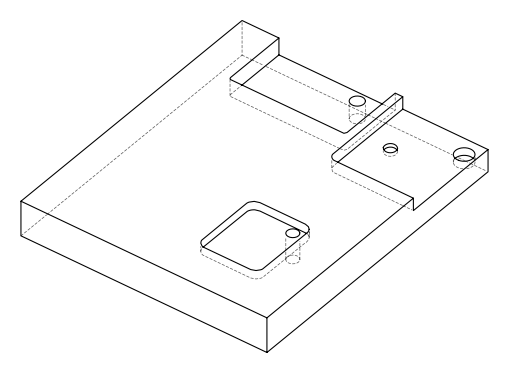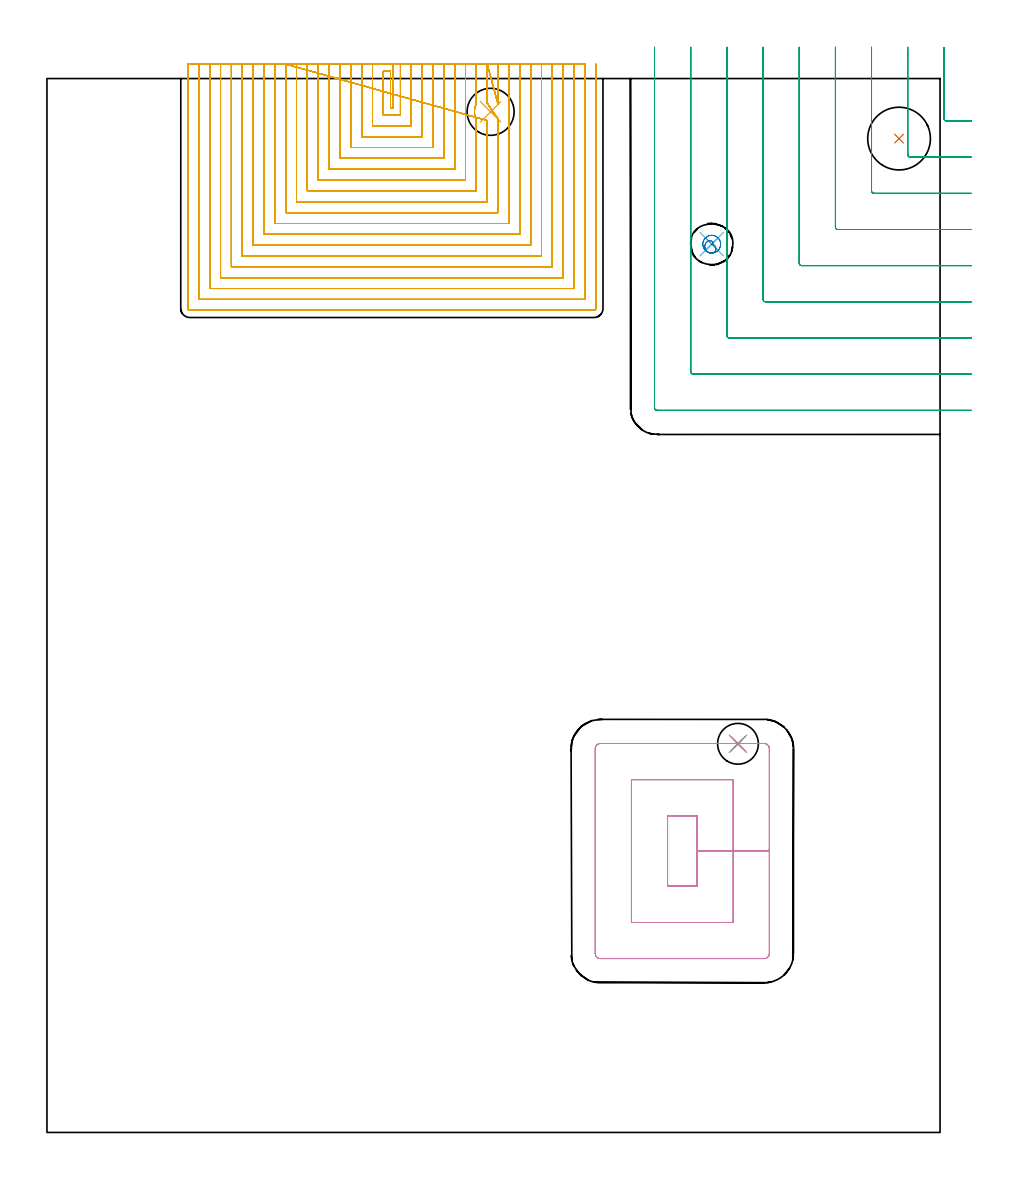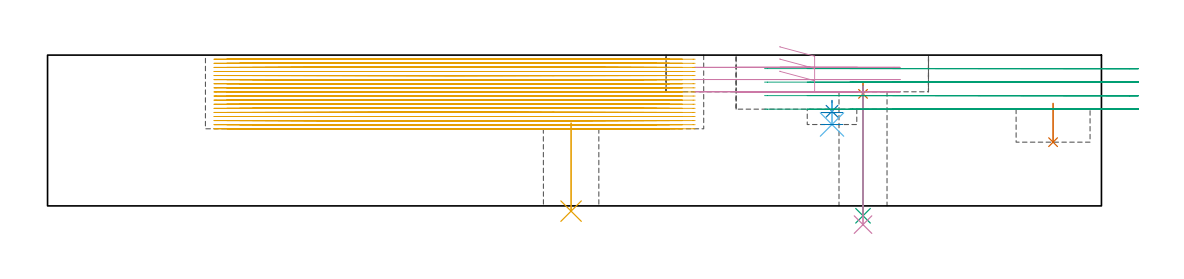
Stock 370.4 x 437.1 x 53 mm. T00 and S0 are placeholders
(PLAN: 11 operations, 8 tool changes, 280 min)
(1 SPOT_DRILL | STEP1HOLE | NXT0321_9005460120000 | 0.03 min | 1380 mm3)
(2 SPOT_DRILL_1 | STEP1POCKET | NXT0321_9005460120000 | 0.04 min | 2069 mm3)
(3 DRILL_THROUGH_HOLE_INTO_CENTER | STEP1HOLE | NXT0301_079 | 0.19 min | 3703 mm3)
(4 DRILL_TO_ENLARGE_THROUGH_HOLE | STEP1HOLE | UGT0301_292 | 0.2 min | 6781 mm3)
(5 INDEXABLE_INSERT_DRILL_THROUGH_HOLE_FROM_SOLID | STEP1HOLE_1 | NXT0302_010 | 0.13 min | 15802 mm3)
(6 DRILL_BLIND_HOLE_INTO_CENTER | STEP1POCKET | NXT0301_128 | 0.04 min | 559 mm3)
(7 INDEXABLE_INSERT_DRILL_BLIND_HOLE_FROM_SOLID | STEP1POCKET_1 | UGT0302_005 | 0.06 min | 16229 mm3)
(8 MILL_ROUGH_BLIND_HOLE_CONTOUR | STEP1POCKET | NXT0201_013 | Spiral | 0.32 min | 3164 mm3)
(9 MILL_CORNER_NOTCH_RECTANGULAR | CORNER_NOTCH_RECTANGULAR | UGT0201_104 | Follow Part, ap 5, ae 75% | 12.63 min | 345029 mm3)
(10 MILL_RECTANGULAR_POCKET | POCKET_RECTANGULAR_STRAIGHT | UGT0201_104 | Follow Part, ap 5, ae 75% | 4.17 min | 125397 mm3)
(11 MILL_SLOT | SLOT_PARTIAL_RECTANGULAR | NXT0201_008 | Follow Part, ap 1.5, ae 75% | 262.16 min | 441609 mm3)
(TOOL NXT0321_9005460120000 | NC Spot Drill, 142deg, 12mm, Carbide, Uncoated | D12 PA142 FL30 Z2)
(TOOL NXT0301_079 | Carbide Drill 10.8mm [860.1-1080-032A1-MM 2214] | D10.8 PA140 FL55 Z2)
(TOOL UGT0301_292 | Twist Drill 16.9 mm | D16.9 PA118 FL120 Z2)
(TOOL NXT0302_010 | Index. Insert Drill 19.5mm [880-D1950L25-05] | D19.5 PA176 FL98 Z2)
(TOOL NXT0301_128 | Carbide Drill 12mm [861.1-1200-036A1-GP GC34] | D12 PA150 FL37.4 Z2)
(TOOL UGT0302_005 | Indexable Insert Drill 26mm | D26 PA180 FL50 Z2)
(TOOL NXT0201_013 | ENDMILL 10mm | D10 FL30 Z4)
(TOOL UGT0201_104 | End Mill 20 mm | D20 FL22 Z2)
(TOOL NXT0201_008 | ENDMILL 6mm [2P460-0600-NA 1630] | D6 FL26 Z6)
(OP 1 SPOT_DRILL)
G17 G21 G94 G90
T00 M6
G54
G17 G0 G90 X286.6 Y161.2 S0 M3
G43 Z63. H0
G94 G81 G98 Z39.373 F250. R43.1
G80
M5
M2
(OP 2 SPOT_DRILL_1)
G17 G21 G94 G90
T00 M6
G54
G17 G0 G90 X275.7 Y368.4 S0 M3
G43 Z63. H0
G94 G81 G98 Z33.251 F250. R37.
G80
M5
M2
(OP 3 DRILL_THROUGH_HOLE_INTO_CENTER)
G17 G21 G94 G90
T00 M6
G54
G17 G0 G90 X286.6 Y161.2 S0 M3
G43 Z63. H1
G94 G73 G98 Z-3.465 F250. Q8.713 R42.1
G80
M5
M2
(OP 4 DRILL_TO_ENLARGE_THROUGH_HOLE)
G17 G21 G94 G90
T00 M6
G54
G17 G0 G90 X286.6 Y161.2 S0 M3
G43 Z63. H0
G94 G81 G98 Z-6.577 F250. R42.1
G80
M5
M2
(OP 5 INDEXABLE_INSERT_DRILL_THROUGH_HOLE_FROM_SOLID)
G17 G21 G94 G90
T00 M6
G54
G17 G0 G90 X184. Y423.3 S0 M3
G43 Z63. H1
G94 G81 G98 Z-1.84 F250. R29.1
G80
M5
M2
(OP 6 DRILL_BLIND_HOLE_INTO_CENTER)
G17 G21 G94 G90
T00 M6
G54
G17 G0 G90 X275.7 Y368.4 S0 M3
G43 Z63. H1
G94 G81 G98 Z28.6 F250. R36.
G80
M5
M2
(OP 7 INDEXABLE_INSERT_DRILL_BLIND_HOLE_FROM_SOLID)
G17 G21 G94 G90
T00 M6
G54
G17 G0 G90 X353.4 Y412.2 S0 M3
G43 Z63. H0
G94 G81 G98 Z22.4 F250. R36.
G80
M5
M2
(OP 8 MILL_ROUGH_BLIND_HOLE_CONTOUR)
G17 G21 G94 G90
T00 M6
G54
G17 G0 G90 X275.7 Y368.4 S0 M3
G43 Z63. H0
Z32.8
G94 G3 X276.11 Y369.348 R0.563 F250.
X274.434 Y369.749 R1.567
X272.874 Y366.962 R2.442
X275.468 Y364.707 R2.829
X279.393 Y368.168 R3.7
X275.468 Y364.707 R-3.7
X277.43 Y366.437 R1.85
X275.7 Y368.4 R1.85
G0 Z28.6
G3 X276.11 Y369.348 R0.563
X274.434 Y369.749 R1.567
X272.874 Y366.962 R2.442
X275.468 Y364.707 R2.829
X279.393 Y368.168 R3.7
X275.468 Y364.707 R-3.7
X277.43 Y366.437 R1.85
X275.7 Y368.4 R1.85
G0 Z63.
M5
M2
(OP 9 MILL_CORNER_NOTCH_RECTANGULAR)
G17 G21 G94 G90
T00 M6
G54
G17 G0 G90 X372. Y449.971 S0 M3
G43 Z63. H0
Z48.25
G94 G1 Y446.971 F250.
Y420.492 F500.
G3 X372.992 Y419.5 R1.
G1 X380.4
X383.4 F250.
G0 Z63.
X357. Y450.1
Z48.25
G1 Y447.1
Y405.492 F500.
G3 X357.992 Y404.5 R1.
G1 X380.4
X383.4 F250.
G0 Z63.
X342. Y450.1
Z48.25
G1 Y447.1
Y390.493 F500.
G3 X342.993 Y389.5 R1.
G1 X380.4
X383.4 F250.
G0 Z63.
X327. Y450.1
Z48.25
G1 Y447.1
Y375.493 F500.
G3 X327.993 Y374.5 R1.
G1 X380.4
X383.4 F250.
G0 Z63.
X312. Y450.1
Z48.25
G1 Y447.1
Y360.494 F500.
G3 X312.994 Y359.5 R1.
G1 X380.4
X383.4 F250.
G0 Z63.
X297. Y450.1
Z48.25
G1 Y447.1
Y345.494 F500.
G3 X297.994 Y344.5 R1.
G1 X380.4
X383.4 F250.
G0 Z63.
X282. Y450.1
Z48.25
G1 Y447.1
Y330.494 F500.
G3 X282.994 Y329.5 R1.
G1 X380.4
X383.4 F250.
G0 Z63.
X267. Y450.1
Z48.25
G1 Y447.1
Y315.495 F500.
G3 X267.995 Y314.5 R1.
G1 X380.4
X383.4 F250.
G0 Z63.
X252. Y450.1
Z48.25
G1 Y447.1
Y300.495 F500.
G3 X252.995 Y299.5 R1.
G1 X380.4
X383.4 F250.
G0 Z63.
X372. Y449.971
Z43.5
G1 Y446.971
Y420.492 F500.
G3 X372.992 Y419.5 R1.
G1 X380.4
X383.4 F250.
G0 Z63.
X357. Y450.1
Z43.5
G1 Y447.1
Y405.492 F500.
G3 X357.992 Y404.5 R1.
G1 X380.4
X383.4 F250.
G0 Z63.
X342. Y450.1
Z43.5
G1 Y447.1
Y390.493 F500.
G3 X342.993 Y389.5 R1.
G1 X380.4
X383.4 F250.
G0 Z63.
X327. Y450.1
Z43.5
G1 Y447.1
Y375.493 F500.
G3 X327.993 Y374.5 R1.
G1 X380.4
X383.4 F250.
G0 Z63.
X312. Y450.1
Z43.5
G1 Y447.1
Y360.494 F500.
G3 X312.994 Y359.5 R1.
G1 X380.4
X383.4 F250.
G0 Z63.
X297. Y450.1
Z43.5
G1 Y447.1
Y345.494 F500.
G3 X297.994 Y344.5 R1.
G1 X380.4
X383.4 F250.
G0 Z63.
X282. Y450.1
Z43.5
G1 Y447.1
Y330.495 F500.
G3 X282.995 Y329.5 R1.
G1 X380.4
X383.4 F250.
G0 Z63.
X267. Y450.1
Z43.5
G1 Y447.1
Y315.495 F500.
G3 X267.995 Y314.5 R1.
G1 X380.4
X383.4 F250.
G0 Z63.
X252. Y450.1
Z43.5
G1 Y447.1
Y300.495 F500.
G3 X252.995 Y299.5 R1.
G1 X380.4
X383.4 F250.
G0 Z63.
X372. Y449.971
Z38.75
G1 Y446.971
Y420.492 F500.
G3 X372.992 Y419.5 R1.
G1 X380.4
X383.4 F250.
G0 Z63.
X357. Y450.1
Z38.75
G1 Y447.1
Y405.492 F500.
G3 X357.992 Y404.5 R1.
G1 X380.4
X383.4 F250.
G0 Z63.
X342. Y450.1
Z38.75
G1 Y447.1
Y390.493 F500.
G3 X342.993 Y389.5 R1.
G1 X380.4
X383.4 F250.
G0 Z63.
X327. Y450.1
Z38.75
G1 Y447.1
Y375.493 F500.
G3 X327.993 Y374.5 R1.
G1 X380.4
X383.4 F250.
G0 Z63.
X312. Y450.1
Z38.75
G1 Y447.1
Y360.494 F500.
G3 X312.994 Y359.5 R1.
G1 X380.4
X383.4 F250.
G0 Z63.
X297. Y450.1
Z38.75
G1 Y447.1
Y345.494 F500.
G3 X297.994 Y344.5 R1.
G1 X380.4
X383.4 F250.
G0 Z63.
X282. Y450.1
Z38.75
G1 Y447.1
Y330.495 F500.
G3 X282.995 Y329.5 R1.
G1 X380.4
X383.4 F250.
G0 Z63.
X267. Y450.1
Z38.75
G1 Y447.1
Y315.495 F500.
G3 X267.995 Y314.5 R1.
G1 X380.4
X383.4 F250.
G0 Z63.
X252. Y450.1
Z38.75
G1 Y447.1
Y300.495 F500.
G3 X252.995 Y299.5 R1.
G1 X380.4
X383.4 F250.
G0 Z63.
X372. Y449.971
Z34.
G1 Y446.971
Y420.492 F500.
G3 X372.992 Y419.5 R1.
G1 X380.4
X383.4 F250.
G0 Z63.
X357. Y450.1
Z34.
G1 Y447.1
Y405.492 F500.
G3 X357.992 Y404.5 R1.
G1 X380.4
X383.4 F250.
G0 Z63.
X342. Y450.1
Z34.
G1 Y447.1
Y390.493 F500.
G3 X342.993 Y389.5 R1.
G1 X380.4
X383.4 F250.
G0 Z63.
X327. Y450.1
Z34.
G1 Y447.1
Y375.493 F500.
G3 X327.993 Y374.5 R1.
G1 X380.4
X383.4 F250.
G0 Z63.
X312. Y450.1
Z34.
G1 Y447.1
Y360.494 F500.
G3 X312.994 Y359.5 R1.
G1 X380.4
X383.4 F250.
G0 Z63.
X297. Y450.1
Z34.
G1 Y447.1
Y345.494 F500.
G3 X297.994 Y344.5 R1.
G1 X380.4
X383.4 F250.
G0 Z63.
X282. Y450.1
Z34.
G1 Y447.1
Y330.495 F500.
G3 X282.995 Y329.5 R1.
G1 X380.4
X383.4 F250.
G0 Z63.
X267. Y450.1
Z34.
G1 Y447.1
Y315.495 F500.
G3 X267.995 Y314.5 R1.
G1 X380.4
X383.4 F250.
G0 Z63.
X252. Y450.1
Z34.
G1 Y447.1
Y300.495 F500.
G3 X252.995 Y299.5 R1.
G1 X380.4
X383.4 F250.
G0 Z63.
M5
M2
(OP 10 MILL_RECTANGULAR_POCKET)
G17 G21 G94 G90
T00 M6
G54
G17 G0 G90 X257.4 Y102.544 S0 M3
G43 Z63. H0
Z56.
G94 G1 Y102.1 Z55.881 F250.
X269.6 Z52.612
Y116.7 Z48.7
Y131.3 F500.
X257.4
Y102.1
X269.6
Y116.7
X284.6
Y146.3
X242.4
Y87.1
X284.6
Y116.7
X299.6
Y159.2
G3 X297.5 Y161.3 R2.1
G1 X229.5
G3 X227.4 Y159.2 R2.1
G1 Y74.2
G3 X229.5 Y72.1 R2.1
G1 X297.5
G3 X299.6 Y74.2 R2.1
G1 Y116.7
Y117.7
G0 X257.4 Y102.544 Z51.7
G1 Y102.1 Z51.581 F250.
X269.6 Z48.312
Y116.7 Z44.4
Y131.3 F500.
X257.4
Y102.1
X269.6
Y116.7
X284.6
Y146.3
X242.4
Y87.1
X284.6
Y116.7
X299.6
Y159.2
G3 X297.5 Y161.3 R2.1
G1 X229.5
G3 X227.4 Y159.2 R2.1
G1 Y74.2
G3 X229.5 Y72.1 R2.1
G1 X297.5
G3 X299.6 Y74.2 R2.1
G1 Y116.7
Y117.7
G0 X257.4 Y102.544 Z47.4
G1 Y102.1 Z47.281 F250.
X269.6 Z44.012
Y116.7 Z40.1
Y131.3 F500.
X257.4
Y102.1
X269.6
Y116.7
X284.6
Y146.3
X242.4
Y87.1
X284.6
Y116.7
X299.6
Y159.2
G3 X297.5 Y161.3 R2.1
G1 X229.5
G3 X227.4 Y159.2 R2.1
G1 Y74.2
G3 X229.5 Y72.1 R2.1
G1 X297.5
G3 X299.6 Y74.2 R2.1
G1 Y116.7
Y117.7
G0 Z63.
M5
M2
(OP 11 MILL_SLOT)
G17 G21 G94 G90
T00 M6
G54
G17 G0 G90 X143.6 Y443.1 S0 M3
G43 Z63. H1
Z51.561
G94 G1 Y440.1 F250.
Y425. F500.
X142.5
Y440.1
X139.5
Y422.
X146.6
Y440.1
Y443.1 F250.
X135.
Y440.1
Y417.5 F500.
X151.1
Y440.1
Y443.1 F250.
X130.5
Y440.1
Y413. F500.
X155.6
Y440.1
Y443.1 F250.
X126.
Y440.1
Y408.5 F500.
X160.1
Y440.1
Y443.1 F250.
X121.5
Y440.1
Y404. F500.
X164.6
Y440.1
Y443.1 F250.
X117.
Y440.1
Y399.5 F500.
X169.1
Y440.1
Y443.1 F250.
X112.5
Y440.1
Y395. F500.
X173.6
Y440.1
Y443.1 F250.
X108.
Y440.1
Y390.5 F500.
X178.1
Y420.045
X177.974 Y420.263
G2 X177.92 Y426.23 R6.783
G1 X178.1 Y426.553
Y440.1
Y443.1 F250.
X103.5
Y440.1
Y386. F500.
X182.6
Y416.702
Y419.702 F250.
X99. Y443.1 F500.
Y440.1 F250.
Y381.5 F500.
X187.1
Y417.316
Y420.316 F250.
X182.6 Y426.896 F500.
Y429.896 F250.
Y440.1 F500.
Y443.1 F250.
X187.1 Y426.291 F500.
Y429.291 F250.
Y440.1 F500.
Y443.1 F250.
X94.5
Y440.1
Y377. F500.
X191.6
Y440.1
Y443.1 F250.
X90.
Y440.1
Y372.5 F500.
X196.1
Y440.1
Y443.1 F250.
X85.5
Y440.1
Y368. F500.
X200.6
Y440.1
Y443.1 F250.
X81.
Y440.1
Y363.5 F500.
X205.1
Y440.1
Y443.1 F250.
X76.5
Y440.1
Y359. F500.
X209.6
Y440.1
Y443.1 F250.
X72.
Y440.1
Y354.5 F500.
X214.1
Y440.1
Y443.1 F250.
X67.5
Y440.1
Y350. F500.
X218.6
Y440.1
Y443.1 F250.
X63.
Y440.1
Y345.5 F500.
X223.1
Y440.1
Y443.1 F250.
X58.5
Y440.1
Y341.7 F500.
G3 X59.2 Y341. R0.7
G1 X226.9
G3 X227.6 Y341.7 R0.7
G1 Y440.1
Y443.1 F250.
G0 X143.6 Z50.122
G1 Y440.1
Y425. F500.
X142.5
Y440.1
X139.5
Y422.
X146.6
Y440.1
Y443.1 F250.
X135.
Y440.1
Y417.5 F500.
X151.1
Y440.1
Y443.1 F250.
X130.5
Y440.1
Y413. F500.
X155.6
Y440.1
Y443.1 F250.
X126.
Y440.1
Y408.5 F500.
X160.1
Y440.1
Y443.1 F250.
X121.5
Y440.1
Y404. F500.
X164.6
Y440.1
Y443.1 F250.
X117.
Y440.1
Y399.5 F500.
X169.1
Y440.1
Y443.1 F250.
X112.5
Y440.1
Y395. F500.
X173.6
Y440.1
Y443.1 F250.
X108.
Y440.1
Y390.5 F500.
X178.1
Y420.045
X177.974 Y420.263
G2 X177.92 Y426.23 R6.783
G1 X178.1 Y426.553
Y440.1
Y443.1 F250.
X103.5
Y440.1
Y386. F500.
X182.6
Y416.702
Y419.702 F250.
X99. Y443.1 F500.
Y440.1 F250.
Y381.5 F500.
X187.1
Y417.316
Y420.316 F250.
X182.6 Y426.896 F500.
Y429.896 F250.
Y440.1 F500.
Y443.1 F250.
X187.1 Y426.291 F500.
Y429.291 F250.
Y440.1 F500.
Y443.1 F250.
X94.5
Y440.1
Y377. F500.
X191.6
Y440.1
Y443.1 F250.
X90.
Y440.1
Y372.5 F500.
X196.1
Y440.1
Y443.1 F250.
X85.5
Y440.1
Y368. F500.
X200.6
Y440.1
Y443.1 F250.
X81.
Y440.1
Y363.5 F500.
X205.1
Y440.1
Y443.1 F250.
X76.5
Y440.1
Y359. F500.
X209.6
Y440.1
Y443.1 F250.
X72.
Y440.1
Y354.5 F500.
X214.1
Y440.1
Y443.1 F250.
X67.5
Y440.1
Y350. F500.
X218.6
Y440.1
Y443.1 F250.
X63.
Y440.1
Y345.5 F500.
X223.1
Y440.1
Y443.1 F250.
X58.5
Y440.1
Y341.7 F500.
G3 X59.2 Y341. R0.7
G1 X226.9
G3 X227.6 Y341.7 R0.7
G1 Y440.1
Y443.1 F250.
G0 X143.6 Z48.683
G1 Y440.1
Y425. F500.
X142.5
Y440.1
X139.5
Y422.
X146.6
Y440.1
Y443.1 F250.
X135.
Y440.1
Y417.5 F500.
X151.1
Y440.1
Y443.1 F250.
X130.5
Y440.1
Y413. F500.
X155.6
Y440.1
Y443.1 F250.
X126.
Y440.1
Y408.5 F500.
X160.1
Y440.1
Y443.1 F250.
X121.5
Y440.1
Y404. F500.
X164.6
Y440.1
Y443.1 F250.
X117.
Y440.1
Y399.5 F500.
X169.1
Y440.1
Y443.1 F250.
X112.5
Y440.1
Y395. F500.
X173.6
Y440.1
Y443.1 F250.
X108.
Y440.1
Y390.5 F500.
X178.1
Y420.045
X177.974 Y420.263
G2 X177.92 Y426.23 R6.783
G1 X178.1 Y426.553
Y440.1
Y443.1 F250.
X103.5
Y440.1
Y386. F500.
X182.6
Y416.702
Y419.702 F250.
X99. Y443.1 F500.
Y440.1 F250.
Y381.5 F500.
X187.1
Y417.316
Y420.316 F250.
X182.6 Y426.896 F500.
Y429.896 F250.
Y440.1 F500.
Y443.1 F250.
X187.1 Y426.291 F500.
Y429.291 F250.
Y440.1 F500.
Y443.1 F250.
X94.5
Y440.1
Y377. F500.
X191.6
Y440.1
Y443.1 F250.
X90.
Y440.1
Y372.5 F500.
X196.1
Y440.1
Y443.1 F250.
X85.5
Y440.1
Y368. F500.
X200.6
Y440.1
Y443.1 F250.
X81.
Y440.1
Y363.5 F500.
X205.1
Y440.1
Y443.1 F250.
X76.5
Y440.1
Y359. F500.
X209.6
Y440.1
Y443.1 F250.
X72.
Y440.1
Y354.5 F500.
X214.1
Y440.1
Y443.1 F250.
X67.5
Y440.1
Y350. F500.
X218.6
Y440.1
Y443.1 F250.
X63.
Y440.1
Y345.5 F500.
X223.1
Y440.1
Y443.1 F250.
X58.5
Y440.1
Y341.7 F500.
G3 X59.2 Y341. R0.7
G1 X226.9
G3 X227.6 Y341.7 R0.7
G1 Y440.1
Y443.1 F250.
G0 X143.6 Z47.244
G1 Y440.1
Y425. F500.
X142.5
Y440.1
X139.5
Y422.
X146.6
Y440.1
Y443.1 F250.
X135.
Y440.1
Y417.5 F500.
X151.1
Y440.1
Y443.1 F250.
X130.5
Y440.1
Y413. F500.
X155.6
Y440.1
Y443.1 F250.
X126.
Y440.1
Y408.5 F500.
X160.1
Y440.1
Y443.1 F250.
X121.5
Y440.1
Y404. F500.
X164.6
Y440.1
Y443.1 F250.
X117.
Y440.1
Y399.5 F500.
X169.1
Y440.1
Y443.1 F250.
X112.5
Y440.1
Y395. F500.
X173.6
Y440.1
Y443.1 F250.
X108.
Y440.1
Y390.5 F500.
X178.1
Y420.045
X177.974 Y420.263
G2 X177.92 Y426.23 R6.783
G1 X178.1 Y426.553
Y440.1
Y443.1 F250.
X103.5
Y440.1
Y386. F500.
X182.6
Y416.702
Y419.702 F250.
X99. Y443.1 F500.
Y440.1 F250.
Y381.5 F500.
X187.1
Y417.316
Y420.316 F250.
X182.6 Y426.897 F500.
Y429.897 F250.
Y440.1 F500.
Y443.1 F250.
X187.1 Y426.291 F500.
Y429.291 F250.
Y440.1 F500.
Y443.1 F250.
X94.5
Y440.1
Y377. F500.
X191.6
Y440.1
Y443.1 F250.
X90.
Y440.1
Y372.5 F500.
X196.1
Y440.1
Y443.1 F250.
X85.5
Y440.1
Y368. F500.
X200.6
Y440.1
Y443.1 F250.
X81.
Y440.1
Y363.5 F500.
X205.1
Y440.1
Y443.1 F250.
X76.5
Y440.1
Y359. F500.
X209.6
Y440.1
Y443.1 F250.
X72.
Y440.1
Y354.5 F500.
X214.1
Y440.1
Y443.1 F250.
X67.5
Y440.1
Y350. F500.
X218.6
Y440.1
Y443.1 F250.
X63.
Y440.1
Y345.5 F500.
X223.1
Y440.1
Y443.1 F250.
X58.5
Y440.1
Y341.7 F500.
G3 X59.2 Y341. R0.7
G1 X226.9
G3 X227.6 Y341.7 R0.7
G1 Y440.1
Y443.1 F250.
G0 X143.6 Z45.805
G1 Y440.1
Y425. F500.
X142.5
Y440.1
X139.5
Y422.
X146.6
Y440.1
Y443.1 F250.
X135.
Y440.1
Y417.5 F500.
X151.1
Y440.1
Y443.1 F250.
X130.5
Y440.1
Y413. F500.
X155.6
Y440.1
Y443.1 F250.
X126.
Y440.1
Y408.5 F500.
X160.1
Y440.1
Y443.1 F250.
X121.5
Y440.1
Y404. F500.
X164.6
Y440.1
Y443.1 F250.
X117.
Y440.1
Y399.5 F500.
X169.1
Y440.1
Y443.1 F250.
X112.5
Y440.1
Y395. F500.
X173.6
Y440.1
Y443.1 F250.
X108.
Y440.1
Y390.5 F500.
X178.1
Y420.045
X177.974 Y420.263
G2 X177.92 Y426.23 R6.783
G1 X178.1 Y426.553
Y440.1
Y443.1 F250.
X103.5
Y440.1
Y386. F500.
X182.6
Y416.702
Y419.702 F250.
X99. Y443.1 F500.
Y440.1 F250.
Y381.5 F500.
X187.1
Y417.316
Y420.316 F250.
X182.6 Y426.897 F500.
Y429.897 F250.
Y440.1 F500.
Y443.1 F250.
X187.1 Y426.291 F500.
Y429.291 F250.
Y440.1 F500.
Y443.1 F250.
X94.5
Y440.1
Y377. F500.
X191.6
Y440.1
Y443.1 F250.
X90.
Y440.1
Y372.5 F500.
X196.1
Y440.1
Y443.1 F250.
X85.5
Y440.1
Y368. F500.
X200.6
Y440.1
Y443.1 F250.
X81.
Y440.1
Y363.5 F500.
X205.1
Y440.1
Y443.1 F250.
X76.5
Y440.1
Y359. F500.
X209.6
Y440.1
Y443.1 F250.
X72.
Y440.1
Y354.5 F500.
X214.1
Y440.1
Y443.1 F250.
X67.5
Y440.1
Y350. F500.
X218.6
Y440.1
Y443.1 F250.
X63.
Y440.1
Y345.5 F500.
X223.1
Y440.1
Y443.1 F250.
X58.5
Y440.1
Y341.7 F500.
G3 X59.2 Y341. R0.7
G1 X226.9
G3 X227.6 Y341.7 R0.7
G1 Y440.1
Y443.1 F250.
G0 X143.6 Z44.367
G1 Y440.1
Y425. F500.
X142.5
Y440.1
X139.5
Y422.
X146.6
Y440.1
Y443.1 F250.
X135.
Y440.1
Y417.5 F500.
X151.1
Y440.1
Y443.1 F250.
X130.5
Y440.1
Y413. F500.
X155.6
Y440.1
Y443.1 F250.
X126.
Y440.1
Y408.5 F500.
X160.1
Y440.1
Y443.1 F250.
X121.5
Y440.1
Y404. F500.
X164.6
Y440.1
Y443.1 F250.
X117.
Y440.1
Y399.5 F500.
X169.1
Y440.1
Y443.1 F250.
X112.5
Y440.1
Y395. F500.
X173.6
Y440.1
Y443.1 F250.
X108.
Y440.1
Y390.5 F500.
X178.1
Y420.045
X177.974 Y420.263
G2 X177.92 Y426.23 R6.783
G1 X178.1 Y426.553
Y440.1
Y443.1 F250.
X103.5
Y440.1
Y386. F500.
X182.6
Y416.702
Y419.702 F250.
X99. Y443.1 F500.
Y440.1 F250.
Y381.5 F500.
X187.1
Y417.316
Y420.316 F250.
X182.6 Y426.897 F500.
Y429.897 F250.
Y440.1 F500.
Y443.1 F250.
X187.1 Y426.291 F500.
Y429.291 F250.
Y440.1 F500.
Y443.1 F250.
X94.5
Y440.1
Y377. F500.
X191.6
Y440.1
Y443.1 F250.
X90.
Y440.1
Y372.5 F500.
X196.1
Y440.1
Y443.1 F250.
X85.5
Y440.1
Y368. F500.
X200.6
Y440.1
Y443.1 F250.
X81.
Y440.1
Y363.5 F500.
X205.1
Y440.1
Y443.1 F250.
X76.5
Y440.1
Y359. F500.
X209.6
Y440.1
Y443.1 F250.
X72.
Y440.1
Y354.5 F500.
X214.1
Y440.1
Y443.1 F250.
X67.5
Y440.1
Y350. F500.
X218.6
Y440.1
Y443.1 F250.
X63.
Y440.1
Y345.5 F500.
X223.1
Y440.1
Y443.1 F250.
X58.5
Y440.1
Y341.7 F500.
G3 X59.2 Y341. R0.7
G1 X226.9
G3 X227.6 Y341.7 R0.7
G1 Y440.1
Y443.1 F250.
G0 X143.6 Z42.928
G1 Y440.1
Y425. F500.
X142.5
Y440.1
X139.5
Y422.
X146.6
Y440.1
Y443.1 F250.
X135.
Y440.1
Y417.5 F500.
X151.1
Y440.1
Y443.1 F250.
X130.5
Y440.1
Y413. F500.
X155.6
Y440.1
Y443.1 F250.
X126.
Y440.1
Y408.5 F500.
X160.1
Y440.1
Y443.1 F250.
X121.5
Y440.1
Y404. F500.
X164.6
Y440.1
Y443.1 F250.
X117.
Y440.1
Y399.5 F500.
X169.1
Y440.1
Y443.1 F250.
X112.5
Y440.1
Y395. F500.
X173.6
Y440.1
Y443.1 F250.
X108.
Y440.1
Y390.5 F500.
X178.1
Y420.045
X177.974 Y420.263
G2 X177.92 Y426.23 R6.783
G1 X178.1 Y426.553
Y440.1
Y443.1 F250.
X103.5
Y440.1
Y386. F500.
X182.6
Y416.702
Y419.702 F250.
X99. Y443.1 F500.
Y440.1 F250.
Y381.5 F500.
X187.1
Y417.316
Y420.316 F250.
X182.6 Y426.896 F500.
Y429.896 F250.
Y440.1 F500.
Y443.1 F250.
X187.1 Y426.291 F500.
Y429.291 F250.
Y440.1 F500.
Y443.1 F250.
X94.5
Y440.1
Y377. F500.
X191.6
Y440.1
Y443.1 F250.
X90.
Y440.1
Y372.5 F500.
X196.1
Y440.1
Y443.1 F250.
X85.5
Y440.1
Y368. F500.
X200.6
Y440.1
Y443.1 F250.
X81.
Y440.1
Y363.5 F500.
X205.1
Y440.1
Y443.1 F250.
X76.5
Y440.1
Y359. F500.
X209.6
Y440.1
Y443.1 F250.
X72.
Y440.1
Y354.5 F500.
X214.1
Y440.1
Y443.1 F250.
X67.5
Y440.1
Y350. F500.
X218.6
Y440.1
Y443.1 F250.
X63.
Y440.1
Y345.5 F500.
X223.1
Y440.1
Y443.1 F250.
X58.5
Y440.1
Y341.7 F500.
G3 X59.2 Y341. R0.7
G1 X226.9
G3 X227.6 Y341.7 R0.7
G1 Y440.1
Y443.1 F250.
G0 X143.6 Z41.489
G1 Y440.1
Y425. F500.
X142.5
Y440.1
X139.5
Y422.
X146.6
Y440.1
Y443.1 F250.
X135.
Y440.1
Y417.5 F500.
X151.1
Y440.1
Y443.1 F250.
X130.5
Y440.1
Y413. F500.
X155.6
Y440.1
Y443.1 F250.
X126.
Y440.1
Y408.5 F500.
X160.1
Y440.1
Y443.1 F250.
X121.5
Y440.1
Y404. F500.
X164.6
Y440.1
Y443.1 F250.
X117.
Y440.1
Y399.5 F500.
X169.1
Y440.1
Y443.1 F250.
X112.5
Y440.1
Y395. F500.
X173.6
Y440.1
Y443.1 F250.
X108.
Y440.1
Y390.5 F500.
X178.1
Y420.045
X177.974 Y420.263
G2 X177.92 Y426.23 R6.785
G1 X178.1 Y426.553
Y440.1
Y443.1 F250.
X103.5
Y440.1
Y386. F500.
X182.6
Y416.702
Y419.702 F250.
X99. Y443.1 F500.
Y440.1 F250.
Y381.5 F500.
X187.1
Y417.316
Y420.316 F250.
X182.6 Y426.896 F500.
Y429.896 F250.
Y440.1 F500.
Y443.1 F250.
X187.1 Y426.291 F500.
Y429.291 F250.
Y440.1 F500.
Y443.1 F250.
X94.5
Y440.1
Y377. F500.
X191.6
Y440.1
Y443.1 F250.
X90.
Y440.1
Y372.5 F500.
X196.1
Y440.1
Y443.1 F250.
X85.5
Y440.1
Y368. F500.
X200.6
Y440.1
Y443.1 F250.
X81.
Y440.1
Y363.5 F500.
X205.1
Y440.1
Y443.1 F250.
X76.5
Y440.1
Y359. F500.
X209.6
Y440.1
Y443.1 F250.
X72.
Y440.1
Y354.5 F500.
X214.1
Y440.1
Y443.1 F250.
X67.5
Y440.1
Y350. F500.
X218.6
Y440.1
Y443.1 F250.
X63.
Y440.1
Y345.5 F500.
X223.1
Y440.1
Y443.1 F250.
X58.5
Y440.1
Y341.7 F500.
G3 X59.2 Y341. R0.7
G1 X226.9
G3 X227.6 Y341.7 R0.7
G1 Y440.1
Y443.1 F250.
G0 X143.6 Z40.05
G1 Y440.1
Y425. F500.
X142.5
Y440.1
X139.5
Y422.
X146.6
Y440.1
Y443.1 F250.
X135.
Y440.1
Y417.5 F500.
X151.1
Y440.1
Y443.1 F250.
X130.5
Y440.1
Y413. F500.
X155.6
Y440.1
Y443.1 F250.
X126.
Y440.1
Y408.5 F500.
X160.1
Y440.1
Y443.1 F250.
X121.5
Y440.1
Y404. F500.
X164.6
Y440.1
Y443.1 F250.
X117.
Y440.1
Y399.5 F500.
X169.1
Y440.1
Y443.1 F250.
X112.5
Y440.1
Y395. F500.
X173.6
Y440.1
Y443.1 F250.
X108.
Y440.1
Y390.5 F500.
X178.1
Y420.045
X177.974 Y420.263
G2 X177.92 Y426.23 R6.785
G1 X178.1 Y426.553
Y440.1
Y443.1 F250.
X103.5
Y440.1
Y386. F500.
X182.6
Y416.702
Y419.702 F250.
X99. Y443.1 F500.
Y440.1 F250.
Y381.5 F500.
X187.1
Y417.316
Y420.316 F250.
X182.6 Y426.896 F500.
Y429.896 F250.
Y440.1 F500.
Y443.1 F250.
X187.1 Y426.291 F500.
Y429.291 F250.
Y440.1 F500.
Y443.1 F250.
X94.5
Y440.1
Y377. F500.
X191.6
Y440.1
Y443.1 F250.
X90.
Y440.1
Y372.5 F500.
X196.1
Y440.1
Y443.1 F250.
X85.5
Y440.1
Y368. F500.
X200.6
Y440.1
Y443.1 F250.
X81.
Y440.1
Y363.5 F500.
X205.1
Y440.1
Y443.1 F250.
X76.5
Y440.1
Y359. F500.
X209.6
Y440.1
Y443.1 F250.
X72.
Y440.1
Y354.5 F500.
X214.1
Y440.1
Y443.1 F250.
X67.5
Y440.1
Y350. F500.
X218.6
Y440.1
Y443.1 F250.
X63.
Y440.1
Y345.5 F500.
X223.1
Y440.1
Y443.1 F250.
X58.5
Y440.1
Y341.7 F500.
G3 X59.2 Y341. R0.7
G1 X226.9
G3 X227.6 Y341.7 R0.7
G1 Y440.1
Y443.1 F250.
G0 X143.6 Z38.611
G1 Y440.1
Y425. F500.
X142.5
Y440.1
X139.5
Y422.
X146.6
Y440.1
Y443.1 F250.
X135.
Y440.1
Y417.5 F500.
X151.1
Y440.1
Y443.1 F250.
X130.5
Y440.1
Y413. F500.
X155.6
Y440.1
Y443.1 F250.
X126.
Y440.1
Y408.5 F500.
X160.1
Y440.1
Y443.1 F250.
X121.5
Y440.1
Y404. F500.
X164.6
Y440.1
Y443.1 F250.
X117.
Y440.1
Y399.5 F500.
X169.1
Y440.1
Y443.1 F250.
X112.5
Y440.1
Y395. F500.
X173.6
Y440.1
Y443.1 F250.
X108.
Y440.1
Y390.5 F500.
X178.1
Y420.045
X177.974 Y420.263
G2 X177.92 Y426.23 R6.783
G1 X178.1 Y426.553
Y440.1
Y443.1 F250.
X103.5
Y440.1
Y386. F500.
X182.6
Y416.702
Y419.702 F250.
X99. Y443.1 F500.
Y440.1 F250.
Y381.5 F500.
X187.1
Y417.316
Y420.316 F250.
X182.6 Y426.896 F500.
Y429.896 F250.
Y440.1 F500.
Y443.1 F250.
X187.1 Y426.291 F500.
Y429.291 F250.
Y440.1 F500.
Y443.1 F250.
X94.5
Y440.1
Y377. F500.
X191.6
Y440.1
Y443.1 F250.
X90.
Y440.1
Y372.5 F500.
X196.1
Y440.1
Y443.1 F250.
X85.5
Y440.1
Y368. F500.
X200.6
Y440.1
Y443.1 F250.
X81.
Y440.1
Y363.5 F500.
X205.1
Y440.1
Y443.1 F250.
X76.5
Y440.1
Y359. F500.
X209.6
Y440.1
Y443.1 F250.
X72.
Y440.1
Y354.5 F500.
X214.1
Y440.1
Y443.1 F250.
X67.5
Y440.1
Y350. F500.
X218.6
Y440.1
Y443.1 F250.
X63.
Y440.1
Y345.5 F500.
X223.1
Y440.1
Y443.1 F250.
X58.5
Y440.1
Y341.7 F500.
G3 X59.2 Y341. R0.7
G1 X226.9
G3 X227.6 Y341.7 R0.7
G1 Y440.1
Y443.1 F250.
G0 X143.6 Z37.172
G1 Y440.1
Y425. F500.
X142.5
Y440.1
X139.5
Y422.
X146.6
Y440.1
Y443.1 F250.
X135.
Y440.1
Y417.5 F500.
X151.1
Y440.1
Y443.1 F250.
X130.5
Y440.1
Y413. F500.
X155.6
Y440.1
Y443.1 F250.
X126.
Y440.1
Y408.5 F500.
X160.1
Y440.1
Y443.1 F250.
X121.5
Y440.1
Y404. F500.
X164.6
Y440.1
Y443.1 F250.
X117.
Y440.1
Y399.5 F500.
X169.1
Y440.1
Y443.1 F250.
X112.5
Y440.1
Y395. F500.
X173.6
Y440.1
Y443.1 F250.
X108.
Y440.1
Y390.5 F500.
X178.1
Y420.045
X177.974 Y420.263
G2 X177.92 Y426.23 R6.783
G1 X178.1 Y426.553
Y440.1
Y443.1 F250.
X103.5
Y440.1
Y386. F500.
X182.6
Y416.702
Y419.702 F250.
X99. Y443.1 F500.
Y440.1 F250.
Y381.5 F500.
X187.1
Y417.316
Y420.316 F250.
X182.6 Y426.896 F500.
Y429.896 F250.
Y440.1 F500.
Y443.1 F250.
X187.1 Y426.291 F500.
Y429.291 F250.
Y440.1 F500.
Y443.1 F250.
X94.5
Y440.1
Y377. F500.
X191.6
Y440.1
Y443.1 F250.
X90.
Y440.1
Y372.5 F500.
X196.1
Y440.1
Y443.1 F250.
X85.5
Y440.1
Y368. F500.
X200.6
Y440.1
Y443.1 F250.
X81.
Y440.1
Y363.5 F500.
X205.1
Y440.1
Y443.1 F250.
X76.5
Y440.1
Y359. F500.
X209.6
Y440.1
Y443.1 F250.
X72.
Y440.1
Y354.5 F500.
X214.1
Y440.1
Y443.1 F250.
X67.5
Y440.1
Y350. F500.
X218.6
Y440.1
Y443.1 F250.
X63.
Y440.1
Y345.5 F500.
X223.1
Y440.1
Y443.1 F250.
X58.5
Y440.1
Y341.7 F500.
G3 X59.2 Y341. R0.7
G1 X226.9
G3 X227.6 Y341.7 R0.7
G1 Y440.1
Y443.1 F250.
G0 X143.6 Z35.733
G1 Y440.1
Y425. F500.
X142.5
Y440.1
X139.5
Y422.
X146.6
Y440.1
Y443.1 F250.
X135.
Y440.1
Y417.5 F500.
X151.1
Y440.1
Y443.1 F250.
X130.5
Y440.1
Y413. F500.
X155.6
Y440.1
Y443.1 F250.
X126.
Y440.1
Y408.5 F500.
X160.1
Y440.1
Y443.1 F250.
X121.5
Y440.1
Y404. F500.
X164.6
Y440.1
Y443.1 F250.
X117.
Y440.1
Y399.5 F500.
X169.1
Y440.1
Y443.1 F250.
X112.5
Y440.1
Y395. F500.
X173.6
Y440.1
Y443.1 F250.
X108.
Y440.1
Y390.5 F500.
X178.1
Y420.045
X177.974 Y420.263
G2 X177.92 Y426.23 R6.783
G1 X178.1 Y426.553
Y440.1
Y443.1 F250.
X103.5
Y440.1
Y386. F500.
X182.6
Y416.702
Y419.702 F250.
X99. Y443.1 F500.
Y440.1 F250.
Y381.5 F500.
X187.1
Y417.316
Y420.316 F250.
X182.6 Y426.897 F500.
Y429.897 F250.
Y440.1 F500.
Y443.1 F250.
X187.1 Y426.291 F500.
Y429.291 F250.
Y440.1 F500.
Y443.1 F250.
X94.5
Y440.1
Y377. F500.
X191.6
Y440.1
Y443.1 F250.
X90.
Y440.1
Y372.5 F500.
X196.1
Y440.1
Y443.1 F250.
X85.5
Y440.1
Y368. F500.
X200.6
Y440.1
Y443.1 F250.
X81.
Y440.1
Y363.5 F500.
X205.1
Y440.1
Y443.1 F250.
X76.5
Y440.1
Y359. F500.
X209.6
Y440.1
Y443.1 F250.
X72.
Y440.1
Y354.5 F500.
X214.1
Y440.1
Y443.1 F250.
X67.5
Y440.1
Y350. F500.
X218.6
Y440.1
Y443.1 F250.
X63.
Y440.1
Y345.5 F500.
X223.1
Y440.1
Y443.1 F250.
X58.5
Y440.1
Y341.7 F500.
G3 X59.2 Y341. R0.7
G1 X226.9
G3 X227.6 Y341.7 R0.7
G1 Y440.1
Y443.1 F250.
G0 X143.6 Z34.294
G1 Y440.1
Y425. F500.
X142.5
Y440.1
X139.5
Y422.
X146.6
Y440.1
Y443.1 F250.
X135.
Y440.1
Y417.5 F500.
X151.1
Y440.1
Y443.1 F250.
X130.5
Y440.1
Y413. F500.
X155.6
Y440.1
Y443.1 F250.
X126.
Y440.1
Y408.5 F500.
X160.1
Y440.1
Y443.1 F250.
X121.5
Y440.1
Y404. F500.
X164.6
Y440.1
Y443.1 F250.
X117.
Y440.1
Y399.5 F500.
X169.1
Y440.1
Y443.1 F250.
X112.5
Y440.1
Y395. F500.
X173.6
Y440.1
Y443.1 F250.
X108.
Y440.1
Y390.5 F500.
X178.1
Y420.045
X177.974 Y420.263
G2 X177.92 Y426.23 R6.783
G1 X178.1 Y426.553
Y440.1
Y443.1 F250.
X103.5
Y440.1
Y386. F500.
X182.6
Y416.702
Y419.702 F250.
X99. Y443.1 F500.
Y440.1 F250.
Y381.5 F500.
X187.1
Y417.316
Y420.316 F250.
X182.6 Y426.897 F500.
Y429.897 F250.
Y440.1 F500.
Y443.1 F250.
X187.1 Y426.291 F500.
Y429.291 F250.
Y440.1 F500.
Y443.1 F250.
X94.5
Y440.1
Y377. F500.
X191.6
Y440.1
Y443.1 F250.
X90.
Y440.1
Y372.5 F500.
X196.1
Y440.1
Y443.1 F250.
X85.5
Y440.1
Y368. F500.
X200.6
Y440.1
Y443.1 F250.
X81.
Y440.1
Y363.5 F500.
X205.1
Y440.1
Y443.1 F250.
X76.5
Y440.1
Y359. F500.
X209.6
Y440.1
Y443.1 F250.
X72.
Y440.1
Y354.5 F500.
X214.1
Y440.1
Y443.1 F250.
X67.5
Y440.1
Y350. F500.
X218.6
Y440.1
Y443.1 F250.
X63.
Y440.1
Y345.5 F500.
X223.1
Y440.1
Y443.1 F250.
X58.5
Y440.1
Y341.7 F500.
G3 X59.2 Y341. R0.7
G1 X226.9
G3 X227.6 Y341.7 R0.7
G1 Y440.1
Y443.1 F250.
G0 X143.6 Z32.856
G1 Y440.1
Y425. F500.
X142.5
Y440.1
X139.5
Y422.
X146.6
Y440.1
Y443.1 F250.
X135.
Y440.1
Y417.5 F500.
X151.1
Y440.1
Y443.1 F250.
X130.5
Y440.1
Y413. F500.
X155.6
Y440.1
Y443.1 F250.
X126.
Y440.1
Y408.5 F500.
X160.1
Y440.1
Y443.1 F250.
X121.5
Y440.1
Y404. F500.
X164.6
Y440.1
Y443.1 F250.
X117.
Y440.1
Y399.5 F500.
X169.1
Y440.1
Y443.1 F250.
X112.5
Y440.1
Y395. F500.
X173.6
Y440.1
Y443.1 F250.
X108.
Y440.1
Y390.5 F500.
X178.1
Y420.045
X177.974 Y420.263
G2 X177.92 Y426.23 R6.783
G1 X178.1 Y426.553
Y440.1
Y443.1 F250.
X103.5
Y440.1
Y386. F500.
X182.6
Y416.702
Y419.702 F250.
X99. Y443.1 F500.
Y440.1 F250.
Y381.5 F500.
X187.1
Y417.316
Y420.316 F250.
X182.6 Y426.897 F500.
Y429.897 F250.
Y440.1 F500.
Y443.1 F250.
X187.1 Y426.291 F500.
Y429.291 F250.
Y440.1 F500.
Y443.1 F250.
X94.5
Y440.1
Y377. F500.
X191.6
Y440.1
Y443.1 F250.
X90.
Y440.1
Y372.5 F500.
X196.1
Y440.1
Y443.1 F250.
X85.5
Y440.1
Y368. F500.
X200.6
Y440.1
Y443.1 F250.
X81.
Y440.1
Y363.5 F500.
X205.1
Y440.1
Y443.1 F250.
X76.5
Y440.1
Y359. F500.
X209.6
Y440.1
Y443.1 F250.
X72.
Y440.1
Y354.5 F500.
X214.1
Y440.1
Y443.1 F250.
X67.5
Y440.1
Y350. F500.
X218.6
Y440.1
Y443.1 F250.
X63.
Y440.1
Y345.5 F500.
X223.1
Y440.1
Y443.1 F250.
X58.5
Y440.1
Y341.7 F500.
G3 X59.2 Y341. R0.7
G1 X226.9
G3 X227.6 Y341.7 R0.7
G1 Y440.1
Y443.1 F250.
G0 X143.6 Z31.417
G1 Y440.1
Y425. F500.
X142.5
Y440.1
X139.5
Y422.
X146.6
Y440.1
Y443.1 F250.
X135.
Y440.1
Y417.5 F500.
X151.1
Y440.1
Y443.1 F250.
X130.5
Y440.1
Y413. F500.
X155.6
Y440.1
Y443.1 F250.
X126.
Y440.1
Y408.5 F500.
X160.1
Y440.1
Y443.1 F250.
X121.5
Y440.1
Y404. F500.
X164.6
Y440.1
Y443.1 F250.
X117.
Y440.1
Y399.5 F500.
X169.1
Y440.1
Y443.1 F250.
X112.5
Y440.1
Y395. F500.
X173.6
Y440.1
Y443.1 F250.
X108.
Y440.1
Y390.5 F500.
X178.1
Y420.045
X177.974 Y420.263
G2 X177.92 Y426.23 R6.783
G1 X178.1 Y426.553
Y440.1
Y443.1 F250.
X103.5
Y440.1
Y386. F500.
X182.6
Y416.702
Y419.702 F250.
X99. Y443.1 F500.
Y440.1 F250.
Y381.5 F500.
X187.1
Y417.316
Y420.316 F250.
X182.6 Y426.897 F500.
Y429.897 F250.
Y440.1 F500.
Y443.1 F250.
X187.1 Y426.291 F500.
Y429.291 F250.
Y440.1 F500.
Y443.1 F250.
X94.5
Y440.1
Y377. F500.
X191.6
Y440.1
Y443.1 F250.
X90.
Y440.1
Y372.5 F500.
X196.1
Y440.1
Y443.1 F250.
X85.5
Y440.1
Y368. F500.
X200.6
Y440.1
Y443.1 F250.
X81.
Y440.1
Y363.5 F500.
X205.1
Y440.1
Y443.1 F250.
X76.5
Y440.1
Y359. F500.
X209.6
Y440.1
Y443.1 F250.
X72.
Y440.1
Y354.5 F500.
X214.1
Y440.1
Y443.1 F250.
X67.5
Y440.1
Y350. F500.
X218.6
Y440.1
Y443.1 F250.
X63.
Y440.1
Y345.5 F500.
X223.1
Y440.1
Y443.1 F250.
X58.5
Y440.1
Y341.7 F500.
G3 X59.2 Y341. R0.7
G1 X226.9
G3 X227.6 Y341.7 R0.7
G1 Y440.1
Y443.1 F250.
G0 X143.6 Z29.978
G1 Y440.1
Y425. F500.
X142.5
Y440.1
X139.5
Y422.
X146.6
Y440.1
Y443.1 F250.
X135.
Y440.1
Y417.5 F500.
X151.1
Y440.1
Y443.1 F250.
X130.5
Y440.1
Y413. F500.
X155.6
Y440.1
Y443.1 F250.
X126.
Y440.1
Y408.5 F500.
X160.1
Y440.1
Y443.1 F250.
X121.5
Y440.1
Y404. F500.
X164.6
Y440.1
Y443.1 F250.
X117.
Y440.1
Y399.5 F500.
X169.1
Y440.1
Y443.1 F250.
X112.5
Y440.1
Y395. F500.
X173.6
Y440.1
Y443.1 F250.
X108.
Y440.1
Y390.5 F500.
X178.1
Y420.045
X177.974 Y420.263
G2 X177.92 Y426.23 R6.783
G1 X178.1 Y426.553
Y440.1
Y443.1 F250.
X103.5
Y440.1
Y386. F500.
X182.6
Y416.702
Y419.702 F250.
X99. Y443.1 F500.
Y440.1 F250.
Y381.5 F500.
X187.1
Y417.316
Y420.316 F250.
X182.6 Y426.897 F500.
Y429.897 F250.
Y440.1 F500.
Y443.1 F250.
X187.1 Y426.291 F500.
Y429.291 F250.
Y440.1 F500.
Y443.1 F250.
X94.5
Y440.1
Y377. F500.
X191.6
Y440.1
Y443.1 F250.
X90.
Y440.1
Y372.5 F500.
X196.1
Y440.1
Y443.1 F250.
X85.5
Y440.1
Y368. F500.
X200.6
Y440.1
Y443.1 F250.
X81.
Y440.1
Y363.5 F500.
X205.1
Y440.1
Y443.1 F250.
X76.5
Y440.1
Y359. F500.
X209.6
Y440.1
Y443.1 F250.
X72.
Y440.1
Y354.5 F500.
X214.1
Y440.1
Y443.1 F250.
X67.5
Y440.1
Y350. F500.
X218.6
Y440.1
Y443.1 F250.
X63.
Y440.1
Y345.5 F500.
X223.1
Y440.1
Y443.1 F250.
X58.5
Y440.1
Y341.7 F500.
G3 X59.2 Y341. R0.7
G1 X226.9
G3 X227.6 Y341.7 R0.7
G1 Y440.1
Y443.1 F250.
G0 X143.6 Z28.539
G1 Y440.1
Y425. F500.
X142.5
Y440.1
X139.5
Y422.
X146.6
Y440.1
Y443.1 F250.
X135.
Y440.1
Y417.5 F500.
X151.1
Y440.1
Y443.1 F250.
X130.5
Y440.1
Y413. F500.
X155.6
Y440.1
Y443.1 F250.
X126.
Y440.1
Y408.5 F500.
X160.1
Y440.1
Y443.1 F250.
X121.5
Y440.1
Y404. F500.
X164.6
Y440.1
Y443.1 F250.
X117.
Y440.1
Y399.5 F500.
X169.1
Y440.1
Y443.1 F250.
X112.5
Y440.1
Y395. F500.
X173.6
Y440.1
Y443.1 F250.
X108.
Y440.1
Y390.5 F500.
X178.1
Y420.046
X177.971 Y420.27
G2 X177.92 Y426.23 R6.791
G1 X178.1 Y426.552
Y440.1
Y443.1 F250.
X103.5
Y440.1
Y386. F500.
X182.6
Y416.702
Y419.702 F250.
X99. Y443.1 F500.
Y440.1 F250.
Y381.5 F500.
X187.1
Y417.316
Y420.316 F250.
X182.6 Y426.896 F500.
Y429.896 F250.
Y440.1 F500.
Y443.1 F250.
X187.1 Y426.291 F500.
Y429.291 F250.
Y440.1 F500.
Y443.1 F250.
X94.5
Y440.1
Y377. F500.
X191.6
Y440.1
Y443.1 F250.
X90.
Y440.1
Y372.5 F500.
X196.1
Y440.1
Y443.1 F250.
X85.5
Y440.1
Y368. F500.
X200.6
Y440.1
Y443.1 F250.
X81.
Y440.1
Y363.5 F500.
X205.1
Y440.1
Y443.1 F250.
X76.5
Y440.1
Y359. F500.
X209.6
Y440.1
Y443.1 F250.
X72.
Y440.1
Y354.5 F500.
X214.1
Y440.1
Y443.1 F250.
X67.5
Y440.1
Y350. F500.
X218.6
Y440.1
Y443.1 F250.
X63.
Y440.1
Y345.5 F500.
X223.1
Y440.1
Y443.1 F250.
X58.5
Y440.1
Y341.7 F500.
G3 X59.2 Y341. R0.7
G1 X226.9
G3 X227.6 Y341.7 R0.7
G1 Y440.1
Y443.1 F250.
G0 X143.6 Z27.1
G1 Y440.1
Y425. F500.
X142.5
Y440.1
X139.5
Y422.
X146.6
Y440.1
Y443.1 F250.
X135.
Y440.1
Y417.5 F500.
X151.1
Y440.1
Y443.1 F250.
X130.5
Y440.1
Y413. F500.
X155.6
Y440.1
Y443.1 F250.
X126.
Y440.1
Y408.5 F500.
X160.1
Y440.1
Y443.1 F250.
X121.5
Y440.1
Y404. F500.
X164.6
Y440.1
Y443.1 F250.
X117.
Y440.1
Y399.5 F500.
X169.1
Y440.1
Y443.1 F250.
X112.5
Y440.1
Y395. F500.
X173.6
Y440.1
Y443.1 F250.
X108.
Y440.1
Y390.5 F500.
X178.1
Y420.046
X177.971 Y420.27
G2 X177.92 Y426.23 R6.791
G1 X178.1 Y426.552
Y440.1
Y443.1 F250.
X103.5
Y440.1
Y386. F500.
X182.6
Y416.702
Y419.702 F250.
X99. Y443.1 F500.
Y440.1 F250.
Y381.5 F500.
X187.1
Y417.316
Y420.316 F250.
X182.6 Y426.896 F500.
Y429.896 F250.
Y440.1 F500.
Y443.1 F250.
X187.1 Y426.291 F500.
Y429.291 F250.
Y440.1 F500.
Y443.1 F250.
X94.5
Y440.1
Y377. F500.
X191.6
Y440.1
Y443.1 F250.
X90.
Y440.1
Y372.5 F500.
X196.1
Y440.1
Y443.1 F250.
X85.5
Y440.1
Y368. F500.
X200.6
Y440.1
Y443.1 F250.
X81.
Y440.1
Y363.5 F500.
X205.1
Y440.1
Y443.1 F250.
X76.5
Y440.1
Y359. F500.
X209.6
Y440.1
Y443.1 F250.
X72.
Y440.1
Y354.5 F500.
X214.1
Y440.1
Y443.1 F250.
X67.5
Y440.1
Y350. F500.
X218.6
Y440.1
Y443.1 F250.
X63.
Y440.1
Y345.5 F500.
X223.1
Y440.1
Y443.1 F250.
X58.5
Y440.1
Y341.7 F500.
G3 X59.2 Y341. R0.7
G1 X226.9
G3 X227.6 Y341.7 R0.7
G1 Y440.1
Y443.1 F250.
G0 Z63.
M5
M2
